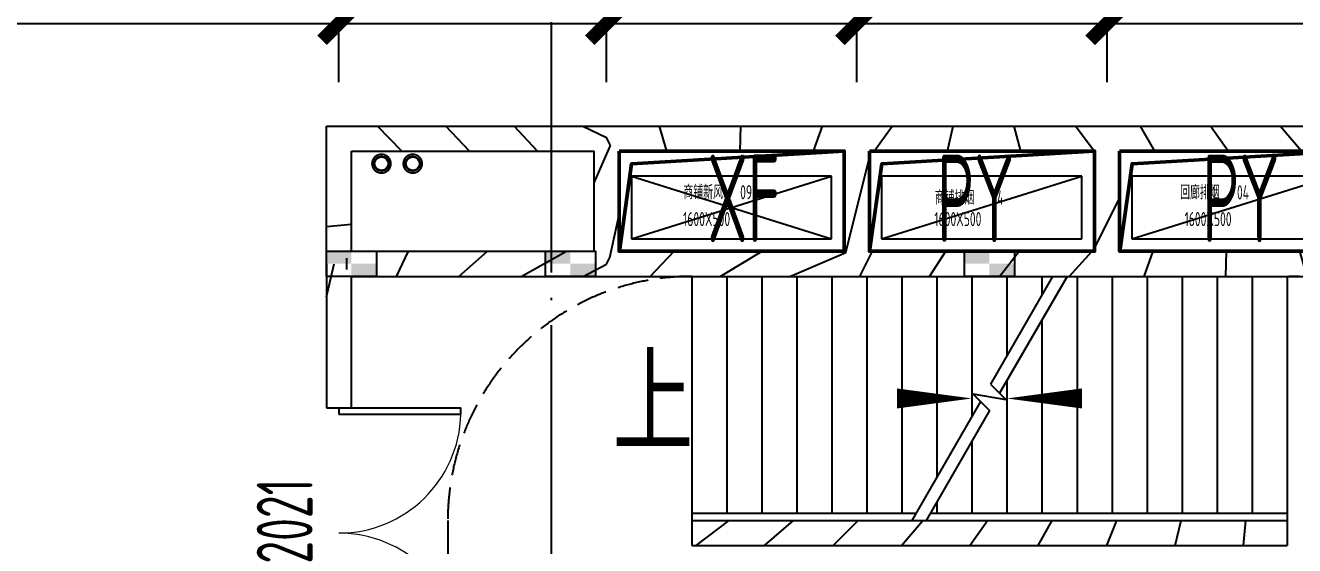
# Model space of a CAD drawing. Header units: inches. Extents: x 0 to 1813292486, y 0 to 3473589894.
# Drawn here: x 600629980 to 600640125, y 3473214768 to 3473218922 of the extents above; entities that cross this region are included whole.
import ezdxf
from ezdxf.enums import TextEntityAlignment as Align

# ---------------------------------------------------------------- set-up
doc = ezdxf.new("R2010")
doc.units = ezdxf.units.IN
doc.header["$LTSCALE"] = 1000
doc.header["$MEASUREMENT"] = 0
for name, pattern in [('AX-MALL-GIRD-200$0$DOTE', [2.4200000000000004, 2, -0.2, 0.02, -0.2]), ('AX-MALL-WALL-P02-QT$0$DASH', [0.35, 0.25, -0.1]), ('PX-MALL-P02-LG$0$CONTINOUS', [0])]:
    doc.linetypes.add(name, pattern=pattern)
for name, color, linetype in [('A-Anno-Note', 241, 'Continuous'), ('AX-MALL-DIM-P02$0$A-Anno-Dims', 3, 'Continuous'), ('AX-MALL-DIM-P02$0$A-Detl-Thin', 131, 'Continuous'), ('AX-MALL-GIRD-200$0$A-Grid', 222, 'AX-MALL-GIRD-200$0$DOTE'), ('AX-MALL-P02-200$0$A-Anno-Note', 241, 'Continuous'), ('AX-MALL-WALL-P02$0$A-Anno-Note', 241, 'Continuous'), ('AX-MALL-WALL-P02-QT$0$A-Accs', 181, 'Continuous'), ('AX-MALL-WALL-P02-QT$0$A-Anno-Dims', 3, 'Continuous'), ('AX-MALL-WALL-P02-QT$0$A-Anno-Note', 241, 'Continuous'), ('AX-MALL-WALL-P02-QT$0$A-Detl-Patt', 8, 'Continuous'), ('AX-MALL-WALL-P02-QT$0$A-Detl-Thin', 131, 'Continuous'), ('AX-MALL-WALL-P02-QT$0$A-Strs', 151, 'Continuous'), ('AX-MALL-WALL-P02-QT$0$A-Wall', 2, 'Continuous'), ('AX-MALL-WALL-P02-QT$0$A-Wall-Patt', 13, 'Continuous'), ('AX-MALL-WALL-P02-QT$0$A-Wind', 4, 'Continuous'), ('AX-MALL-WORD-P02$0$A-Wind-Iden', 11, 'Continuous'), ('AX-MALL-ZTKD-P02$0$A-Anno-Note', 241, 'Continuous'), ('MX-MALL-P02-LG$0$M-AC-DUCT-FLG', 40, 'Continuous'), ('MX-MALL-P02-LG$0$M-AC-DUCT-PAD', 70, 'Continuous'), ('MX-MALL-P02-LG$0$M-VT-DUCT-FLG', 40, 'Continuous'), ('MX-MALL-P02-LG$0$M-VT-DUCT-SED', 150, 'Continuous'), ('MX-MALL-P02-LG$0$M-VT-TEXT', 21, 'Continuous'), ('PX-MALL-P02-LG$0$P-Pipe-Risr', 7, 'Continuous'), ('PX-MALL-P02-LG$0$P-Pipe-Risr-Arch', 6, 'Continuous'), ('PX-MALL-P02-LG$0$P-Pipe-Risr-W100', 6, 'Continuous'), ('PX-MALL-P02-LG$0$P-Pipe-Risr-W50', 6, 'Continuous'), ('PX-MALL-P02-LG$0$P-Sewr-TL-Pipe', 7, 'PX-MALL-P02-LG$0$CONTINOUS'), ('SX-MALL-HOLE-R-2F$0$S-HOLE', 5, 'Continuous'), ('SX-MALL-LT-TZ-2F(M)$0$SX-S1-TZ-(2F~3F)$0$A-Strs', 151, 'Continuous'), ('SX-MALL-LT-TZ-2F(M)$0$SX-S1-TZ-(2F~3F)$0$TZ', 255, 'Continuous'), ('SX-MALL-TZ-2F~3F$0$S-DIMS', 81, 'Continuous')]:
    doc.layers.add(name, color=color, linetype=linetype)
doc.styles.add('AX-MALL-DIM-P02$0$_TCH_DIM_T3', font='gbenor.shx')
doc.styles.add('AX-MALL-WALL-P02-QT$0$_TCH_DIM', font='gbenor.shx')
doc.styles.add('AX-MALL-WALL-P02-QT$0$STANDARD', font='gbenor.shx', dxfattribs={"bigfont": 'gbcbig.shx'})
doc.styles.add('AX-MALL-WORD-P02$0$_TCH_WINDOW', font='gbenor.shx', dxfattribs={"bigfont": 'gbcbig.shx'})
doc.styles.add('MX-MALL-P02-LG$0$_THVAC_WIN', font='gbenor.shx', dxfattribs={"bigfont": 'gbcbig.shx'})
doc.styles.add('PX-MALL-P02-LG$0$jzfz', font='gbenor.shx', dxfattribs={"bigfont": 'gbcbig.shx'})
doc.dimstyles.new('AX-MALL-DIM-P02$0$_TCH_ARCH&&180', dxfattribs={"dimtxt": 535.5, "dimasz": 270, "dimexe": 450, "dimexo": 450, "dimgap": 137.25, "dimtad": 1, "dimdec": 0, "dimzin": 0, "dimdsep": 46, "dimtxsty": 'AX-MALL-DIM-P02$0$_TCH_DIM_T3', "dimblk": 'AX-MALL-DIM-P02$0$_ArchTick', "dimcen": 0.09, "dimclrt": 7, "dimazin": 2, "dimtfac": 1, "dimtdec": 0, "dimtix": 1, "dimtmove": 2, "dimatfit": 3, "dimfxl": 500, "dimtolj": 1, "dimtzin": 0, "dimarcsym": 0})
pattern_1 = [(45, (0, 359.0227), (-353.55353201463, 353.55353201463), [])]

# ---------------------------------------------------------------- blocks, each defined once
blk = doc.blocks.new('AX-MALL-WORD-P02')
at = {"layer": 'AX-MALL-WORD-P02$0$A-Wind-Iden', "style": 'AX-MALL-WORD-P02$0$_TCH_WINDOW', "width": 0.7}
blk.add_text('2021', height=446.25, rotation=69.56816112945486, dxfattribs=at).set_placement((600433126.0669174, 3473055986.01392))
blk = doc.blocks.new('AX-MALL-GIRD-200')
at = {"layer": 'AX-MALL-GIRD-200$0$A-Grid'}
blk.add_line((600427279.9838982, 3473034819.515553), (600466009.5228474, 3473138783.242634), dxfattribs=at)
blk = doc.blocks.new('AX-MALL-WALL-P02-QT$0$tj')
at = {"layer": 'AX-MALL-WALL-P02-QT$0$A-Detl-Patt'}
h = blk.add_hatch(dxfattribs=at)
h.set_pattern_fill('STEEL', color=256, scale=100.0000000000001, angle=50.43183869082386)
h.set_pattern_definition([(75.00000000004839, (-14278.19445574284, 156289.8254051208), (-153.3407249234246, 41.08752340989569), []), (75.00000000004839, (-14317.88195610046, 156358.5661673546), (-153.3407249234246, 41.08752340989569), [])])
edge = h.paths.add_edge_path()
edge.add_arc((274302.9537697641, 370915.3693751197), 354853.2281302969, 270.9601093956941, 275.9513128638887)
edge.add_line((311095.3180618286, 17974.67259407043), (323404.2928284407, 17664.898229599))
edge.add_arc((337498.5854798314, -5423.033113246463), 27049.98445535583, 84.4296474408203, 121.40245730350341, ccw=False)
edge.add_line((340124.270958662, 21499.21483898163), (352435.6233639717, 23411.5238032341))
edge.add_line((352435.6233639717, 23411.5238032341), (352460.3320846558, 23263.57286787033))
edge.add_arc((262948.9762239404, 558936.3422532297), 543099.989586636, 279.486523026639, 288.5053300047131)
edge.add_line((435325.042740941, 43917.80823612213), (435185.9318172932, 44187.60760259628))
edge.add_arc((262948.9762341097, 558936.342259489), 542799.9895904897, 279.51816553668203, 288.50044427399206, ccw=False)
edge.add_line((352706.5441896915, 23608.95860147476), (352681.7270303965, 23756.88773488998))
edge.add_line((352681.7270303965, 23756.88773488998), (340117.7681742907, 21803.84383869171))
edge.add_arc((337510.0970116529, -5455.006554111635), 27383.29552171703, 84.53552636432372, 121.2026843873002)
edge.add_line((323323.7129554749, 17967.02113437653), (311085.7617697716, 18275.00808191299))
edge.add_arc((274273.8104503512, 371474.5356685471), 355112.6948552598, 270.96411062040687, 275.9501261722048, ccw=False)
edge.add_line((280248.9759351015, 16412.11376953125), (280248.9759185314, 16111.96136569977))
blk = doc.blocks.new('MX-MALL-P02-LG')
at = {"layer": 'MX-MALL-P02-LG$0$M-AC-DUCT-FLG'}
for p, q in [((600436595.1062136, 3473057995.914895), (600437919.9008316, 3473056968.82229)), ((600436420.5597973, 3473057527.370822), (600438094.4472479, 3473057437.366363))]:
    blk.add_line(p, q, dxfattribs=at)
at = {"layer": 'MX-MALL-P02-LG$0$M-AC-DUCT-PAD'}
for p, q in [((600436595.1062136, 3473057995.914895), (600436420.5597973, 3473057527.370822)), ((600438094.4472479, 3473057437.366363), (600436595.1062136, 3473057995.914895)), ((600436420.5597973, 3473057527.370822), (600437919.9008316, 3473056968.82229)), ((600437919.9008316, 3473056968.82229), (600438094.4472479, 3473057437.366363))]:
    blk.add_line(p, q, dxfattribs=at)
at = {"layer": 'MX-MALL-P02-LG$0$M-VT-DUCT-FLG'}
for p, q in [((600438294.8608345, 3473056829.136773), (600439968.7482852, 3473056739.132314)), ((600440168.9117613, 3473056130.997816), (600441842.7992119, 3473056040.993357))]:
    blk.add_line(p, q, dxfattribs=at)
at = {"layer": 'MX-MALL-P02-LG$0$M-VT-DUCT-SED'}
for p, q in [((600438469.4072508, 3473057297.680846), (600438294.8608345, 3473056829.136773)), ((600439968.7482852, 3473056739.132314), (600438469.4072508, 3473057297.680846)), ((600438294.8608345, 3473056829.136773), (600439794.2018689, 3473056270.588241)), ((600439794.2018689, 3473056270.588241), (600439968.7482852, 3473056739.132314)), ((600440343.4581776, 3473056599.541889), (600440168.9117613, 3473056130.997816)), ((600441842.7992119, 3473056040.993357), (600440343.4581776, 3473056599.541889)), ((600440168.9117613, 3473056130.997816), (600441668.2527956, 3473055572.449284))]:
    blk.add_line(p, q, dxfattribs=at)
at = {"layer": 'MX-MALL-P02-LG$0$M-VT-TEXT', "style": 'MX-MALL-P02-LG$0$_THVAC_WIN', "width": 0.7}
for s, p in [('商铺新风', (600436920.003478, 3473057678.132311, -15000)), ('1600X500', (600436842.8462152, 3473057477.928028, -15000)), ('09', (600437345.1330878, 3473057519.759057, -15000)), ('商铺排烟', (600438788.0606899, 3473056936.4261, -17999.99999999999)), ('1600X500', (600438724.8629782, 3473056776.819641, -15000)), ('04', (600439213.1902996, 3473056778.052845, -17999.99999999999)), ('回廊排烟', (600440640.8556156, 3473056290.652994, -12000)), ('04', (600441065.9852253, 3473056132.279739, -12000)), ('1600X500', (600440598.913904, 3473056078.68068, -15000))]:
    blk.add_text(s, height=112.6582278481012, rotation=339.5681612591187, dxfattribs=at).set_placement(p)
blk = doc.blocks.new('SX-MALL-LT-TZ-2F(M)$0$SX-S1-TZ-(2F~3F)$0$TZ')
at = {"layer": 'SX-MALL-LT-TZ-2F(M)$0$SX-S1-TZ-(2F~3F)$0$A-Strs'}
h = blk.add_hatch(color=0, dxfattribs=at)
h.dxf.hatch_style = 1
h.paths.add_polyline_path([(-186775.5959191918, 16586.87351322174), (-186975.5954445004, 16586.43784570694), (-186975.3828500509, 16486.43807125092), (-186775.3780853152, 16486.87375020981)])
h.paths.add_polyline_path([(-186975.3828500509, 16486.43807125092), (-187175.3771362901, 16486.00241565704), (-187175.1593025327, 16386.00265312195), (-186975.1702555418, 16386.43829774857)])
at = {"layer": 'SX-MALL-LT-TZ-2F(M)$0$SX-S1-TZ-(2F~3F)$0$A-Strs', "color": 0}
blk.add_lwpolyline([(-187175.5949700475, 16586.00217819214), (-187175.1593025327, 16386.00265312195), (-186775.1602514982, 16386.87398815155), (-186775.5959191918, 16586.87351322174)], close=True, dxfattribs=at)
blk = doc.blocks.new('SX-MALL-LT-TZ-2F(M)')
at = {"layer": 'SX-MALL-LT-TZ-2F(M)$0$SX-S1-TZ-(2F~3F)$0$TZ', "color": 7, "xscale": -1, "rotation": 159.6899687316377}
for p in [(600615326.4019402, 3473008683.684454), (600616966.73097, 3473008072.613758), (600620105.9609365, 3473006903.136134)]:
    blk.add_blockref('SX-MALL-LT-TZ-2F(M)$0$SX-S1-TZ-(2F~3F)$0$TZ', p, dxfattribs=at)
blk = doc.blocks.new('SX-MALL-TZ-2F~3F')
at = {"layer": 'SX-MALL-TZ-2F~3F$0$S-DIMS'}
blk.add_blockref('SX-MALL-LT-TZ-2F(M)', (0.08505654335021973, 0.258394181728363), dxfattribs=at)
blk = doc.blocks.new('SX-MALL-HOLE-R-2F')
at = {"layer": 'SX-MALL-HOLE-R-2F$0$S-HOLE', "lineweight": 50, "elevation": 2999.999999999995}
for points in [[(600436572.7378708, 3473058217.674604), (600438259.4965348, 3473057589.307507), (600437980.2215592, 3473056839.635083), (600436293.4628952, 3473057468.00218)], [(600438446.9141642, 3473057519.48894), (600440133.6728282, 3473056891.121843), (600439854.3978525, 3473056141.449419), (600438167.6391885, 3473056769.816516)]]:
    blk.add_lwpolyline(points, close=True, dxfattribs=at)
at = {"layer": 'SX-MALL-HOLE-R-2F$0$S-HOLE', "lineweight": 50}
for points in [[(600436295.1102084, 3473057467.389013), (600436631.5374022, 3473058089.056506), (600438259.496535, 3473057589.307507)], [(600438169.2865018, 3473056769.203349), (600438505.7136955, 3473057390.870842), (600440133.6728283, 3473056891.121843)]]:
    blk.add_lwpolyline(points, dxfattribs=at)
blk.add_lwpolyline([(600440321.0904577, 3473056821.303277), (600442007.8491217, 3473056192.936179), (600441728.574146, 3473055443.263755), (600440041.815482, 3473056071.630853)], close=True, dxfattribs=at)
at = {"layer": 'SX-MALL-HOLE-R-2F$0$S-HOLE', "lineweight": 50, "elevation": -2999.999999999995}
blk.add_lwpolyline([(600440043.4627953, 3473056071.017685), (600440379.889989, 3473056692.685179), (600442007.8491218, 3473056192.93618)], dxfattribs=at)
blk = doc.blocks.new('SX-MALL-NTKD-2F')
blk.add_blockref('SX-MALL-HOLE-R-2F', (0, 0))
blk = doc.blocks.new('AX-MALL-WALL-P02-QT$0$$DorLib2D$00000002')
for p, q in [((-0.5, -5.684341886080802e-17), (-0.5000000000000007, 0.4875)), ((-0.4750000000000007, 0.4875), (-0.5000000000000007, 0.4875)), ((-0.475, -2.842170943040401e-17), (-0.4750000000000007, 0.4875)), ((0.475, -2.842170943040401e-17), (0.4750000000000007, 0.4875)), ((0.4750000000000007, 0.4875), (0.5000000000000007, 0.4875)), ((0.5, -5.684341886080802e-17), (0.5000000000000007, 0.4875)), ((-0.5, -5.684341886080802e-17), (-0.475, -2.842170943040401e-17)), ((0.5, -5.684341886080802e-17), (0.475, -2.842170943040401e-17))]:
    blk.add_line(p, q)
at = {"lineweight": 13}
for centre, start, end in [((-0.4875, -4.263256414560601e-17), 0, 88.53071641864632), ((0.4875, -4.263256414560601e-17), 91.4692835813537, 180)]:
    blk.add_arc(centre, 0.4875, start, end, dxfattribs=at)
blk = doc.blocks.new('AX-MALL-WALL-P02-QT')
at = {"layer": 'AX-MALL-WALL-P02-QT$0$A-Wall-Patt'}
h = blk.add_hatch(dxfattribs=at)
h.set_pattern_fill('普通砖', color=256, scale=200, style=0)
h.set_pattern_definition(pattern_1)
h.paths.add_polyline_path([(600434190.7125953, 3473058144.62531), (600434288.0944216, 3473058215.061269), (600434567.3686869, 3473058964.731787), (600434449.7696238, 3473059221.967982), (600434065.7675089, 3473058191.171021)])
h = blk.add_hatch(dxfattribs=at)
h.set_pattern_fill('普通砖', color=256, scale=200, style=0)
h.set_pattern_definition(pattern_1)
h.paths.add_polyline_path([(600434449.7696238, 3473059221.967982), (600434567.3686869, 3473058964.731787), (600436385.3196918, 3473058287.491693), (600436502.3013618, 3473058315.054953), (600436548.8470726, 3473058440.00004)])
h = blk.add_hatch(dxfattribs=at)
h.set_pattern_fill('普通砖', color=256, scale=200, style=0)
h.set_pattern_definition(pattern_1)
h.paths.add_polyline_path([(600436502.3013617, 3473058315.054953), (600436572.737321, 3473058217.673127), (600438259.4959854, 3473057589.30603), (600438376.4776555, 3473057616.86929), (600438423.0233663, 3473057741.814376), (600436548.8470726, 3473058440.00004)])
h = blk.add_hatch(dxfattribs=at)
h.set_pattern_fill('普通砖', color=256, scale=200, style=0)
h.set_pattern_definition(pattern_1)
h.paths.add_polyline_path([(600436176.4813856, 3473057440.43935), (600436293.4630556, 3473057468.00261), (600436572.737321, 3473058217.673127), (600436502.3013617, 3473058315.054953), (600436385.3196918, 3473058287.491693), (600436106.0454264, 3473057537.821176)])
h = blk.add_hatch(dxfattribs=at)
h.set_pattern_fill('普通砖', color=256, scale=200, style=0)
h.set_pattern_definition(pattern_1)
h.paths.add_polyline_path([(600434065.767509, 3473058191.171021), (600433664.3068159, 3473057113.509084), (600433851.7244451, 3473057043.690518), (600434218.2758553, 3473058027.64364), (600434190.7125953, 3473058144.62531)])
h = blk.add_hatch(dxfattribs=at)
h.set_pattern_fill('普通砖', color=256, scale=200, style=0)
h.set_pattern_definition(pattern_1)
h.paths.add_polyline_path([(600434190.7125952, 3473058144.62531), (600434218.2758553, 3473058027.64364), (600436129.9356747, 3473057315.494264), (600436176.4813856, 3473057440.43935), (600436106.0454264, 3473057537.821176), (600434288.0944216, 3473058215.061269)])
h = blk.add_hatch(dxfattribs=at)
h.set_pattern_fill('普通砖', color=256, scale=200, style=0)
h.set_pattern_definition(pattern_1)
h.paths.add_polyline_path([(600438376.4776555, 3473057616.869291), (600438446.9136149, 3473057519.487464), (600440133.672279, 3473056891.120367), (600440250.6539491, 3473056918.683627), (600440297.1996601, 3473057043.628713), (600438423.0233663, 3473057741.814376)])
h = blk.add_hatch(dxfattribs=at)
h.set_pattern_fill('普通砖', color=256, scale=200, style=0)
h.set_pattern_definition(pattern_1)
h.paths.add_polyline_path([(600438050.6576794, 3473056742.253686), (600438167.6393496, 3473056769.816947), (600438446.9136149, 3473057519.487464), (600438376.4776555, 3473057616.86929), (600438259.4959854, 3473057589.30603), (600437980.2217201, 3473056839.635513)])
h = blk.add_hatch(dxfattribs=at)
h.set_pattern_fill('普通砖', color=256, scale=200, style=0)
h.set_pattern_definition(pattern_1)
h.paths.add_polyline_path([(600436176.4813856, 3473057440.43935), (600436129.9356747, 3473057315.494264), (600438004.1119686, 3473056617.3086), (600438050.6576794, 3473056742.253687), (600437980.2217201, 3473056839.635513), (600436293.4630556, 3473057468.00261)])
h = blk.add_hatch(dxfattribs=at)
h.set_pattern_fill('普通砖', color=256, scale=200, style=0)
h.set_pattern_definition(pattern_1)
h.paths.add_polyline_path([(600440250.6539491, 3473056918.683627), (600440321.0899084, 3473056821.301801), (600442007.8485725, 3473056192.934703), (600442124.8302426, 3473056220.497963), (600442171.3759537, 3473056345.443049), (600440297.1996601, 3473057043.628713)])
h = blk.add_hatch(dxfattribs=at)
h.set_pattern_fill('普通砖', color=256, scale=200, style=0)
h.set_pattern_definition(pattern_1)
h.paths.add_polyline_path([(600439924.8339728, 3473056044.068023), (600440041.8156428, 3473056071.631283), (600440321.0899084, 3473056821.301801), (600440250.6539491, 3473056918.683627), (600440133.672279, 3473056891.120367), (600439854.3980136, 3473056141.44985)])
h = blk.add_hatch(dxfattribs=at)
h.set_pattern_fill('普通砖', color=256, scale=200, style=0)
h.set_pattern_definition(pattern_1)
h.paths.add_polyline_path([(600438050.6576794, 3473056742.253686), (600438004.1119686, 3473056617.3086), (600439878.2882618, 3473055919.122937), (600439924.8339728, 3473056044.068024), (600439854.3980136, 3473056141.44985), (600438167.6393496, 3473056769.816947)])
h = blk.add_hatch(dxfattribs=at)
h.set_pattern_fill('普通砖', color=256, scale=200, style=0)
h.set_pattern_definition(pattern_1)
h.paths.add_polyline_path([(600439924.8339728, 3473056044.068024), (600439878.2882618, 3473055919.122937), (600441752.4645555, 3473055220.937274), (600441799.0102664, 3473055345.88236), (600441728.5743073, 3473055443.264186), (600440041.8156428, 3473056071.631283)])
h = blk.add_hatch(dxfattribs=at)
h.set_pattern_fill('普通砖', color=256, scale=200, style=0)
h.set_pattern_definition(pattern_1)
h.paths.add_polyline_path([(600436016.6059964, 3473055063.371633), (600440477.1455753, 3473053401.689754), (600440546.9641416, 3473053589.107383), (600436086.4245627, 3473055250.789262)])
at = {"layer": 'AX-MALL-WALL-P02-QT$0$A-Anno-Dims'}
for points in [[(600436295.5977272, 3473056213.323149, 0, 0, 0), (600438525.8675201, 3473055382.482219, 0, 160, 0), (600437963.6146312, 3473055591.937916, 0, 0, 0)], [(600441018.5219945, 3473054453.895298, 0, 0, 0), (600438788.2522016, 3473055284.736228, 0, 160, 0), (600439350.5050905, 3473055075.280531, 0, 0, 0)]]:
    blk.add_lwpolyline(points, format="xyseb", dxfattribs=at)
at = {"layer": 'AX-MALL-WALL-P02-QT$0$A-Strs'}
for p, q in [((600436767.1555749, 3473057078.111098), (600436107.3701308, 3473055307.014498)), ((600436767.1555749, 3473057078.111098), (600439470.8249506, 3473056070.914935)), ((600437029.5402564, 3473056980.365106), (600436369.7548121, 3473055209.268507)), ((600437291.924938, 3473056882.619114), (600436632.1394937, 3473055111.522515)), ((600437554.3096194, 3473056784.873123), (600436894.5241752, 3473055013.776523)), ((600437816.694301, 3473056687.127131), (600437156.9088567, 3473054916.030531)), ((600438079.0789825, 3473056589.381139), (600437419.2935383, 3473054818.284539)), ((600438341.463664, 3473056491.635147), (600437681.6782199, 3473054720.538548)), ((600438603.8483455, 3473056393.889155), (600438044.4405854, 3473054892.241626)), ((600438866.2330271, 3473056296.143164), (600438476.1262908, 3473055248.959234)), ((600439128.6177086, 3473056198.397172), (600438907.8119963, 3473055605.676842)), ((600439391.0023901, 3473056100.65118), (600439339.4977019, 3473055962.39445)), ((600439470.8249507, 3473056070.914935), (600438704.7905053, 3473055437.912796)), ((600439579.0305694, 3473056030.605167), (600438747.83475, 3473055343.757813)), ((600439653.3870716, 3473056002.905189), (600438993.6016273, 3473054231.808589)), ((600439579.0305694, 3473056030.605167), (600441227.6951607, 3473055416.429238)), ((600439915.7717532, 3473055905.159197), (600439255.9863089, 3473054134.062597)), ((600440178.1564347, 3473055807.413205), (600439518.3709905, 3473054036.316605)), ((600439269.6791363, 3473055774.97682), (600438731.2169459, 3473054329.554581)), ((600440440.5411162, 3473055709.667213), (600439780.7556721, 3473053938.570613)), ((600440702.9257977, 3473055611.921221), (600440043.1403536, 3473053840.824622)), ((600440965.3104793, 3473055514.17523), (600440305.5250351, 3473053743.07863)), ((600438837.9934307, 3473055418.259212), (600438468.8322644, 3473054427.300572)), ((600438778.9779289, 3473055275.635223), (600438547.0610816, 3473055411.873319)), ((600438547.0610816, 3473055411.873319), (600438624.7128936, 3473055242.017743)), ((600438704.7905053, 3473055437.912796), (600438778.9779289, 3473055275.635223)), ((600441227.6951607, 3473055416.429238), (600440567.9097166, 3473053645.332638)), ((600436107.3701308, 3473055307.014498), (600436086.4245609, 3473055250.789209)), ((600436107.3701307, 3473055307.014498), (600436086.4245609, 3473055250.789209)), ((600436107.3701307, 3473055307.014498), (600437788.4964079, 3473054680.745639)), ((600438581.6686487, 3473055336.172725), (600437735.0891522, 3473054636.61328)), ((600436086.4245609, 3473055250.789209), (600437735.0891522, 3473054636.61328)), ((600436086.4245609, 3473055250.789209), (600437735.0891522, 3473054636.61328)), ((600438624.7128936, 3473055242.017743), (600437843.294771, 3473054596.303512)), ((600438406.3077254, 3473055061.541605), (600438206.447583, 3473054525.046564)), ((600437974.6220199, 3473054704.823997), (600437944.0629014, 3473054622.792556)), ((600437843.2947711, 3473054596.303512), (600440546.9641467, 3473053589.107349)), ((600437843.2947711, 3473054596.303512), (600440546.9641467, 3473053589.107349)), ((600437896.7020268, 3473054640.435871), (600440567.9097165, 3473053645.332638)), ((600440567.9097166, 3473053645.332638), (600440546.9641467, 3473053589.107349)), ((600440567.9097165, 3473053645.332638), (600440546.9641467, 3473053589.107349))]:
    blk.add_line(p, q, dxfattribs=at)
at = {"layer": 'AX-MALL-WALL-P02-QT$0$A-Strs', "linetype": 'AX-MALL-WALL-P02-QT$0$DASH'}
for points in [[(600436767.1555793, 3473057078.11109, 0.4142135621634755), (600434259.1026869, 3473055931.52023), (600434189.2841212, 3473055744.1026, 0.4142135621629859), (600435335.874978, 3473053236.049707, 0.4142135621629859)], [(600441227.695153, 3473055416.429215, -0.4142135621634755), (600442374.2860111, 3473052908.376321), (600442304.4674442, 3473052720.958693, -0.4142135621629859), (600439796.4145529, 3473051574.367831, -0.4142135621629859)]]:
    blk.add_lwpolyline(points, format="xyb", dxfattribs=at)
at = {"layer": 'AX-MALL-WALL-P02-QT$0$A-Wall'}
for p, q in [((600434065.7675089, 3473058191.171021), (600434449.7696238, 3473059221.967982)), ((600434449.7696238, 3473059221.967982), (600436548.8470726, 3473058440.00004)), ((600434288.0944216, 3473058215.061269), (600434567.3686869, 3473058964.731787)), ((600434567.3686869, 3473058964.731787), (600436385.3196918, 3473058287.491693)), ((600436548.8470726, 3473058440.00004), (600438423.0233663, 3473057741.814376)), ((600436106.0454264, 3473057537.821176), (600436385.3196918, 3473058287.491693)), ((600434065.767509, 3473058191.171021), (600433664.3068159, 3473057113.509084)), ((600434288.0944216, 3473058215.061269), (600436106.0454264, 3473057537.821176)), ((600436293.4630556, 3473057468.00261), (600436572.737321, 3473058217.673127)), ((600436572.737321, 3473058217.673127), (600438259.4959854, 3473057589.30603)), ((600433851.7244451, 3473057043.690518), (600434218.2758553, 3473058027.64364)), ((600434218.2758553, 3473058027.64364), (600436129.9356747, 3473057315.494264)), ((600438423.0233663, 3473057741.814376), (600440297.1996601, 3473057043.628713)), ((600437980.2217201, 3473056839.635513), (600438259.4959854, 3473057589.30603)), ((600438167.6393496, 3473056769.816947), (600438446.9136149, 3473057519.487464)), ((600438446.9136149, 3473057519.487464), (600440133.672279, 3473056891.120367)), ((600436293.4630556, 3473057468.00261), (600437980.2217201, 3473056839.635513)), ((600436129.9356747, 3473057315.494264), (600438004.1119686, 3473056617.3086)), ((600433664.3068159, 3473057113.509084), (600433851.7244451, 3473057043.690518)), ((600440297.1996601, 3473057043.628713), (600442171.3759537, 3473056345.443049)), ((600439854.3980136, 3473056141.44985), (600440133.672279, 3473056891.120367)), ((600440041.8156428, 3473056071.631283), (600440321.0899084, 3473056821.301801)), ((600440321.0899084, 3473056821.301801), (600442007.8485725, 3473056192.934703)), ((600438167.6393496, 3473056769.816947), (600439854.3980136, 3473056141.44985)), ((600438004.1119686, 3473056617.3086), (600439878.2882618, 3473055919.122937)), ((600440041.8156428, 3473056071.631283), (600441728.5743073, 3473055443.264186)), ((600439878.2882618, 3473055919.122937), (600441752.4645555, 3473055220.937274)), ((600436086.4245627, 3473055250.789262), (600436016.6059964, 3473055063.371633)), ((600436086.4245627, 3473055250.789262), (600440546.9641416, 3473053589.107383)), ((600436016.6059964, 3473055063.371633), (600440477.1455753, 3473053401.689754)), ((600440546.9641416, 3473053589.107383), (600440477.1455753, 3473053401.689754))]:
    blk.add_line(p, q, dxfattribs=at)
at = {"layer": 'AX-MALL-WALL-P02-QT$0$A-Anno-Dims'}
blk.add_blockref('SX-MALL-NTKD-2F', (0, 0), dxfattribs=at)
at = {"layer": 'AX-MALL-WALL-P02-QT$0$A-Detl-Patt'}
blk.add_blockref('SX-MALL-TZ-2F~3F', (0, 0), dxfattribs=at)
at = {"layer": 'AX-MALL-WALL-P02-QT$0$A-Detl-Thin'}
blk.add_blockref('MX-MALL-P02-LG', (0, 0), dxfattribs=at)
at = {"layer": 'AX-MALL-WALL-P02-QT$0$A-Detl-Thin', "rotation": 339.5681613091762}
blk.add_blockref('AX-MALL-WALL-P02-QT$0$tj', (600144118.6961328, 3473128496.287411), dxfattribs=at)
at = {"layer": 'AX-MALL-WALL-P02-QT$0$A-Wind'}
blk.add_blockref('AX-MALL-GIRD-200', (0, 0), dxfattribs=at)
at = {"layer": 'AX-MALL-WALL-P02-QT$0$A-Wind', "xscale": -2000, "yscale": -2000, "zscale": 200, "rotation": 69.56816130916926}
blk.add_blockref('AX-MALL-WALL-P02-QT$0$$DorLib2D$00000002', (600433408.9227988, 3473056141.511654), dxfattribs=at)
at = {"layer": 'AX-MALL-WALL-P02-QT$0$A-Accs', "style": 'AX-MALL-WALL-P02-QT$0$STANDARD', "width": 0.6}
for s, p in [('XF', (600436979.8539214, 3473057290.303381, 2999.999999999999)), ('PY', (600438701.459333, 3473056648.954849, 2999.999999999999)), ('PY', (600440687.9271152, 3473055908.937311, 2999.999999999999))]:
    blk.add_text(s, height=699.9999999999998, rotation=339.5681613092246, dxfattribs=at).set_placement(p)
at = {"layer": 'AX-MALL-WALL-P02-QT$0$A-Anno-Note', "style": 'AX-MALL-WALL-P02-QT$0$_TCH_DIM', "width": 0.7}
blk.add_text('上', height=675.177304964539, rotation=339.5681613092755, dxfattribs=at).set_placement((600435712.2602024, 3473056057.136079))
blk = doc.blocks.new('AX-MALL-WALL-P02')
at = {"layer": 'AX-MALL-WALL-P02$0$A-Anno-Note'}
blk.add_blockref('AX-MALL-WORD-P02', (0, 0), dxfattribs=at)
blk.add_blockref('AX-MALL-WALL-P02-QT', (0, 0), dxfattribs=at)
blk = doc.blocks.new('PX-MALL-P02-LG$0$P-Risr')
at = {"layer": 'PX-MALL-P02-LG$0$P-Pipe-Risr-W50'}
h = blk.add_hatch(color=0, dxfattribs=at)
edge = h.paths.add_edge_path()
edge.add_ellipse((0, 0), major_axis=(47.05795628796547, 47.05795628796547), ratio=0.9999999999999695, start_angle=225.0000000000009, end_angle=405.0000000000009, ccw=False)
edge.add_ellipse((0, 0), major_axis=(47.05795628796764, 47.05795628796764), ratio=0.9999999999998785, start_angle=133.9675974886221, end_angle=225.0000000000035, ccw=False)
edge.add_line((-66.53919663240958, 1.199087783927098), (-54.4367953546693, 1.199087783927098))
edge.add_ellipse((0, 0), major_axis=(-38.50196423560672, 38.50196423560672), ratio=0.9999999999999859, start_angle=43.73814098242129, end_angle=134.9999999999996)
edge.add_ellipse((0, 0), major_axis=(38.50196423561096, 38.50196423561096), ratio=0.9999999999998216, start_angle=225.0000000000051, end_angle=405.0000000000051)
edge.add_ellipse((0, 0), major_axis=(38.50196423560679, 38.50196423560679), ratio=0.9999999999999831, start_angle=45.00000000000048, end_angle=133.7381409824204)
edge.add_line((-54.43679535467527, 1.199087783927098), (-66.53919663241555, 1.199087783927098))
edge.add_ellipse((0, 0), major_axis=(-47.05795628796762, 47.05795628796762), ratio=0.9999999999998742, start_angle=-45.00000000000358, end_angle=43.967597488629224, ccw=False)
at = {"layer": 'PX-MALL-P02-LG$0$P-Pipe-Risr-Arch', "ltscale": 0.7}
blk.add_circle((0, 0), 59.29000000000001, dxfattribs=at)
at = {"layer": 'PX-MALL-P02-LG$0$P-Pipe-Risr-W100', "color": 0, "const_width": 15}
blk.add_lwpolyline([(-75, 0, 1), (75, 0, 1)], format="xyb", close=True, dxfattribs=at)
at = {"layer": 'PX-MALL-P02-LG$0$P-Pipe-Risr-W50'}
blk.add_circle((0, 0), 54.45000000000001, dxfattribs=at)
at = {"layer": 'PX-MALL-P02-LG$0$P-Pipe-Risr', "style": 'PX-MALL-P02-LG$0$jzfz', "width": 0.6, "flags": 1}
for tag, p in [('SYS-MARK', (0.3310501334344735, -45.65933377496549)), ('RANGE', (0.3337570973526454, -45.67887874227017))]:
    blk.add_attdef(tag, text='', height=0.015625, dxfattribs=at).set_placement(p, align=Align.MIDDLE)
blk = doc.blocks.new('PX-MALL-P02-LG')
at = {"layer": 'PX-MALL-P02-LG$0$P-Sewr-TL-Pipe', "ltscale": 0.7, "rotation": 249.5681613496965}
for p in [(600434757.361037, 3473058787.241992), (600434991.6330745, 3473058699.968785)]:
    blk.add_blockref('PX-MALL-P02-LG$0$P-Risr', p, dxfattribs=at)
blk = doc.blocks.new('AX-MALL-ZTKD-P02')
at = {"layer": 'AX-MALL-ZTKD-P02$0$A-Anno-Note'}
blk.add_blockref('AX-MALL-GIRD-200', (0, 0), dxfattribs=at)
blk = doc.blocks.new('AX-MALL-DIM-P02$0$_ArchTick')
at = {"color": 0, "linetype": 'ByBlock', "const_width": 0.4}
blk.add_lwpolyline([(-0.5, -0.5), (0.5, 0.5)], dxfattribs=at)
blk = doc.blocks.new('*D815')
at = {"layer": 'AX-MALL-DIM-P02$0$A-Anno-Dims', "color": 0, "lineweight": -2, "transparency": 16777216}
for p, q in [((600428621.4375637, 3473061766.690109), (600428942.5795391, 3473062628.748311)), ((600428785.4877648, 3473062207.058645), (600434829.71113, 3473059955.408085)), ((600434665.6609288, 3473059515.03955), (600434986.8029042, 3473060377.097751))]:
    blk.add_line(p, q, dxfattribs=at)
at = {"layer": 'AX-MALL-DIM-P02$0$A-Anno-Dims', "color": 0, "lineweight": -2, "transparency": 16777216, "xscale": 270, "yscale": 270, "zscale": 270}
for p, rotation in [((600428785.4877648, 3473062207.058645), 159.5681613088855), ((600434829.71113, 3473059955.408085), 339.5681613088855)]:
    blk.add_blockref('AX-MALL-DIM-P02$0$_ArchTick', p, dxfattribs=dict(at, rotation=rotation))
at = {"layer": 'AX-MALL-DIM-P02$0$A-Anno-Dims', "color": 7, "transparency": 16777216, "insert": (600431948.9820443, 3473061460.754065), "char_height": 535.5, "attachment_point": 5, "rotation": 339.5681613088855, "style": 'AX-MALL-DIM-P02$0$_TCH_DIM_T3'}
blk.add_mtext('\\A1;6450', dxfattribs=at)
blk = doc.blocks.new('*D816')
at = {"layer": 'AX-MALL-DIM-P02$0$A-Anno-Dims', "color": 0, "lineweight": -2, "transparency": 16777216}
for p, q in [((600434665.660929, 3473059515.03955), (600434986.8029046, 3473060377.097752)), ((600434829.7111304, 3473059955.408086), (600436835.0797647, 3473059208.349426)), ((600436671.0295633, 3473058767.980889), (600436992.171539, 3473059630.039092))]:
    blk.add_line(p, q, dxfattribs=at)
at = {"layer": 'AX-MALL-DIM-P02$0$A-Anno-Dims', "color": 0, "lineweight": -2, "transparency": 16777216, "xscale": 270, "yscale": 270, "zscale": 270}
for p, rotation in [((600434829.7111304, 3473059955.408086), 159.5681613057786), ((600436835.0797647, 3473059208.349426), 339.5681613057786)]:
    blk.add_blockref('AX-MALL-DIM-P02$0$_ArchTick', p, dxfattribs=dict(at, rotation=rotation))
at = {"layer": 'AX-MALL-DIM-P02$0$A-Anno-Dims', "color": 7, "transparency": 16777216, "insert": (600435973.7780443, 3473059961.399455), "char_height": 535.5, "attachment_point": 5, "rotation": 339.5681613057786, "style": 'AX-MALL-DIM-P02$0$_TCH_DIM_T3'}
blk.add_mtext('\\A1;2140', dxfattribs=at)
blk = doc.blocks.new('*D817')
at = {"layer": 'AX-MALL-DIM-P02$0$A-Anno-Dims', "color": 0, "lineweight": -2, "transparency": 16777216}
for p, q in [((600436671.0295632, 3473058767.98089), (600436992.1715388, 3473059630.039092)), ((600436835.0797644, 3473059208.349425), (600438709.2560575, 3473058510.163762)), ((600438545.2058563, 3473058069.795227), (600438866.347832, 3473058931.853428))]:
    blk.add_line(p, q, dxfattribs=at)
at = {"layer": 'AX-MALL-DIM-P02$0$A-Anno-Dims', "color": 0, "lineweight": -2, "transparency": 16777216, "xscale": 270, "yscale": 270, "zscale": 270}
for p, rotation in [((600436835.0797644, 3473059208.349425), 159.5681613089093), ((600438709.2560575, 3473058510.163762), 339.5681613089093)]:
    blk.add_blockref('AX-MALL-DIM-P02$0$_ArchTick', p, dxfattribs=dict(at, rotation=rotation))
at = {"layer": 'AX-MALL-DIM-P02$0$A-Anno-Dims', "color": 7, "transparency": 16777216, "insert": (600437913.5505079, 3473059238.777293), "char_height": 535.5, "attachment_point": 5, "rotation": 339.56816130890934, "style": 'AX-MALL-DIM-P02$0$_TCH_DIM_T3'}
blk.add_mtext('\\A1;2000', dxfattribs=at)
blk = doc.blocks.new('*D818')
at = {"layer": 'AX-MALL-DIM-P02$0$A-Anno-Dims', "color": 0, "lineweight": -2, "transparency": 16777216}
for p, q in [((600438545.2058563, 3473058069.795227), (600438866.3478322, 3473058931.853429)), ((600438709.2560577, 3473058510.163763), (600440583.4323518, 3473057811.978099)), ((600440419.3821504, 3473057371.609563), (600440740.5241263, 3473058233.667765))]:
    blk.add_line(p, q, dxfattribs=at)
at = {"layer": 'AX-MALL-DIM-P02$0$A-Anno-Dims', "color": 0, "lineweight": -2, "transparency": 16777216, "xscale": 270, "yscale": 270, "zscale": 270}
for p, rotation in [((600438709.2560577, 3473058510.163763), 159.5681613044537), ((600440583.4323518, 3473057811.978099), 339.5681613044537)]:
    blk.add_blockref('AX-MALL-DIM-P02$0$_ArchTick', p, dxfattribs=dict(at, rotation=rotation))
at = {"layer": 'AX-MALL-DIM-P02$0$A-Anno-Dims', "color": 7, "transparency": 16777216, "insert": (600439787.7268019, 3473058540.59163), "char_height": 535.5, "attachment_point": 5, "rotation": 339.56816130445367, "style": 'AX-MALL-DIM-P02$0$_TCH_DIM_T3'}
blk.add_mtext('\\A1;2000', dxfattribs=at)
blk = doc.blocks.new('*D819')
at = {"layer": 'AX-MALL-DIM-P02$0$A-Anno-Dims', "color": 0, "lineweight": -2, "transparency": 16777216}
for p, q in [((600440419.3821504, 3473057371.609563), (600440740.524126, 3473058233.667765)), ((600440583.4323518, 3473057811.978099), (600442457.608645, 3473057113.792435)), ((600442293.5584435, 3473056673.423899), (600442614.7004192, 3473057535.482101))]:
    blk.add_line(p, q, dxfattribs=at)
at = {"layer": 'AX-MALL-DIM-P02$0$A-Anno-Dims', "color": 0, "lineweight": -2, "transparency": 16777216, "xscale": 270, "yscale": 270, "zscale": 270}
for p, rotation in [((600440583.4323518, 3473057811.978099), 159.5681613077172), ((600442457.608645, 3473057113.792435), 339.5681613077172)]:
    blk.add_blockref('AX-MALL-DIM-P02$0$_ArchTick', p, dxfattribs=dict(at, rotation=rotation))
at = {"layer": 'AX-MALL-DIM-P02$0$A-Anno-Dims', "color": 7, "transparency": 16777216, "insert": (600441661.9030951, 3473057842.405967), "char_height": 535.5, "attachment_point": 5, "rotation": 339.56816130771716, "style": 'AX-MALL-DIM-P02$0$_TCH_DIM_T3'}
blk.add_mtext('\\A1;2000', dxfattribs=at)
blk = doc.blocks.new('AX-MALL-DIM-P02')
at = {"layer": 'AX-MALL-DIM-P02$0$A-Detl-Thin'}
blk.add_blockref('AX-MALL-ZTKD-P02', (-2.384185791015625e-06, 9.5367431640625e-07), dxfattribs=at)
at = {"layer": 'AX-MALL-DIM-P02$0$A-Anno-Dims'}
for p1, p2, distance, picture, middle in [((600428464.3457894, 3473061345.000443), (600434508.5691546, 3473059093.349884), 919.9328834184306, '*D815', (600431948.9820443, 3473061460.754065)), ((600434508.5691546, 3473059093.349884), (600436513.937789, 3473058346.291224), 919.9328844369526, '*D816', (600435973.7780443, 3473059961.399455)), ((600436513.937789, 3473058346.291224), (600438388.1140821, 3473057648.10556), 919.9328847589459, '*D817', (600437913.5505079, 3473059238.777293)), ((600438388.114082, 3473057648.10556), (600440262.290376, 3473056949.919897), 919.9328844785679, '*D818', (600439787.7268019, 3473058540.59163)), ((600440262.2903761, 3473056949.919897), (600442136.4666691, 3473056251.734233), 919.9328849254063, '*D819', (600441661.9030951, 3473057842.405967))]:
    dim = blk.add_aligned_dim(p1=p1, p2=p2, distance=distance, dimstyle='AX-MALL-DIM-P02$0$_TCH_ARCH&&180', dxfattribs=at)
    dim.commit()
    dim.dimension.update_dxf_attribs({"geometry": picture, "text_midpoint": middle})
blk = doc.blocks.new('AX-MALL-P02-200')
at = {"layer": 'AX-MALL-P02-200$0$A-Anno-Note'}
blk.add_blockref('AX-MALL-WALL-P02', (0, 0), dxfattribs=at)
for name in ['AX-MALL-DIM-P02', 'PX-MALL-P02-LG']:
    blk.add_blockref(name, (0, 0), dxfattribs=at)

msp = doc.modelspace()

# ---------------------------------------------------------------- block references
at = {"layer": 'A-Anno-Note', "rotation": 20.43183869077545}
msp.add_blockref('AX-MALL-P02-200', (1250392458.527329, 9048125.682563305), dxfattribs=at)

doc.saveas('drawing.dxf')
